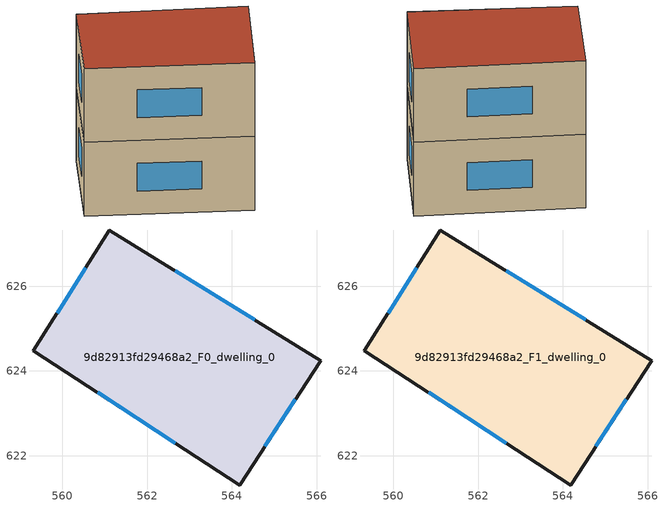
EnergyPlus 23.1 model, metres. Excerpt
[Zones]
9d82913fd29468a2_F0_dwelling_0
 floor ground (EU_floor_Construction): 566.09,624.24 564.18,621.31 559.31,624.48 561.11,627.33 z0
 wall outside (EU_wall_Construction): 561.11,627.33 559.31,624.48 564.18,621.31 566.09,624.24 561.11,627.33 z0:3
 window (EU_Window_Construction): 560.55,626.44 559.87,625.37 / 564.54,625.2 562.66,626.36 / 564.78,622.22 565.5,623.33 / 560.83,623.49 562.67,622.3 z0.93:2.07
9d82913fd29468a2_F1_dwelling_0
 floor to 9d82913fd29468a2_F0_dwelling_0 (EU_floor_Construction): 566.09,624.24 564.18,621.31 559.31,624.48 561.11,627.33 z3
 wall outside (EU_wall_Construction): 561.11,627.33 559.31,624.48 564.18,621.31 566.09,624.24 561.11,627.33 z3:6
 window (EU_Window_Construction): 560.55,626.44 559.87,625.37 / 564.54,625.2 562.66,626.36 / 564.78,622.22 565.5,623.33 / 560.83,623.49 562.67,622.3 z3.93:5.07
 roof outside (EU_roof_Construction): 564.18,621.31 566.09,624.24 561.11,627.33 559.31,624.48 z6
[Building]
EU S2 Campaign: North Axis=0; Terrain=City; Solar Distribution=FullExterior
[Site:Location]
Montreal-Trudeau.Intl.AP: Latitude=45.4667; Longitude=-73.75; Time Zone=-5; Elevation=36
[SizingPeriod:WeatherFileDays]
AnnualSizingPeriod: Begin Month=1; Begin Day of Month=1; End Month=12; End Day of Month=31; Day of Week for Start Day=Monday; Use Weather File Daylight Saving Period=No; Use Weather File Rain and Snow Indicators=No
[MATERIAL]
EU_InternalMass_Material: Roughness=MediumRough; Thickness=0.1; Conductivity=1; Density=1800; Specific Heat=900; Thermal Absorptance=0.9; Solar Absorptance=0.7; Visible Absorptance=0.7
[MATERIAL:NOMASS] Roughness=MediumRough; Thermal Absorptance=0.9; Solar Absorptance=0.7; Visible Absorptance=0.7
Name | Thermal Resistance
EU_wall_NoMass; EU_floor_NoMass | 1.51479
EU_roof_NoMass | 2.84114
[WINDOWMATERIAL:SIMPLEGLAZINGSYSTEM]
EU_Window_SimpleGlazing: UFactor=3.53504; Solar Heat Gain Coefficient=0.8; Visible Transmittance=0.8
[CONSTRUCTION]
EU_wall_Construction: EU_wall_NoMass
EU_roof_Construction: EU_roof_NoMass
EU_floor_Construction: EU_floor_NoMass
EU_Window_Construction: EU_Window_SimpleGlazing
EU_InternalMass_Construction: EU_InternalMass_Material
[ZONE] Type=1; Multiplier=1; Ceiling Height=autocalculate; Volume=60.0806; Floor Area=autocalculate; Part of Total Floor Area=Yes
9d82913fd29468a2_F0_dwelling_0; 9d82913fd29468a2_F1_dwelling_0
[INTERNALMASS] Construction=EU_InternalMass_Construction; Surface Area=20.0268
Name | Zone or ZoneList
9d82913fd29468a2_F0_dwelling_0_EU_InternalMass | 9d82913fd29468a2_F0_dwelling_0
9d82913fd29468a2_F1_dwelling_0_EU_InternalMass | 9d82913fd29468a2_F1_dwelling_0
[OTHEREQUIPMENT] Fuel Type=Electricity; Design Level Calculation Method=Watts/Area; Power per Zone Floor Area=1; Fraction Latent=0; Fraction Radiant=0; Fraction Lost=0; Carbon Dioxide Generation Rate=0; EndUse Subcategory=EU_Step8_InternalGains
Name | Zone or ZoneList or Space or SpaceList | Schedule
EU_Step8_InternalGain_9d82913fd29468a2_F0_dwelling_0_f000 | 9d82913fd29468a2_F0_dwelling_0 | EU_Step8_GainSchedule_9d82913fd29468a2_F0_dwelling_0_f000
EU_Step8_InternalGain_9d82913fd29468a2_F1_dwelling_0_f000 | 9d82913fd29468a2_F1_dwelling_0 | EU_Step8_GainSchedule_9d82913fd29468a2_F1_dwelling_0_f000
[ZONEVENTILATION:DESIGNFLOWRATE] Schedule=EU_AlwaysOn; Design Flow Rate Calculation Method=AirChanges/Hour; Air Changes per Hour=0.775154; Ventilation Type=Natural; Fan Pressure Rise=0; Fan Total Efficiency=1; Constant Term Coefficient=1; Temperature Term Coefficient=0; Velocity Term Coefficient=0; Velocity Squared Term Coefficient=0; Minimum Indoor Temperature=-100; Maximum Indoor Temperature=100; Delta Temperature=-100; Minimum Outdoor Temperature=-100; Maximum Outdoor Temperature=100; Maximum Wind Speed=40
Name | Zone or ZoneList or Space or SpaceList
EU_ConstantAir_9d82913fd29468a2_F0_dwelling_0 | 9d82913fd29468a2_F0_dwelling_0
EU_ConstantAir_9d82913fd29468a2_F1_dwelling_0 | 9d82913fd29468a2_F1_dwelling_0
[HVACTEMPLATE:THERMOSTAT] Constant Heating Setpoint=20; Constant Cooling Setpoint=50
EU_HeatOnly_9d82913fd29468a2_F0_dwelling_0; EU_HeatOnly_9d82913fd29468a2_F1_dwelling_0
[HVACTEMPLATE:ZONE:IDEALLOADSAIRSYSTEM] System Availability Schedule=EU_AlwaysOn; Maximum Heating Supply Air Temperature=50; Minimum Cooling Supply Air Temperature=13; Maximum Heating Supply Air Humidity Ratio=0.0156; Minimum Cooling Supply Air Humidity Ratio=0.0077; Heating Limit=NoLimit; Cooling Limit=NoLimit; Heating Availability Schedule=EU_AlwaysOn; Cooling Availability Schedule=EU_CoolingOff; Dehumidification Control Type=ConstantSensibleHeatRatio; Cooling Sensible Heat Ratio=0.7; Dehumidification Setpoint=60; Humidification Control Type=None; Humidification Setpoint=30; Outdoor Air Method=None; Outdoor Air Flow Rate per Person=0.00944; Outdoor Air Flow Rate per Zone Floor Area=0; Outdoor Air Flow Rate per Zone=0; Demand Controlled Ventilation Type=None; Outdoor Air Economizer Type=NoEconomizer; Heat Recovery Type=None; Sensible Heat Recovery Effectiveness=0.7; Latent Heat Recovery Effectiveness=0.65
Name | Template Thermostat
9d82913fd29468a2_F0_dwelling_0 | EU_HeatOnly_9d82913fd29468a2_F0_dwelling_0
9d82913fd29468a2_F1_dwelling_0 | EU_HeatOnly_9d82913fd29468a2_F1_dwelling_0
[SIZING:ZONE] Zone Cooling Design Supply Air Temperature Input Method=SupplyAirTemperature; Zone Cooling Design Supply Air Temperature=13; Zone Heating Design Supply Air Temperature Input Method=SupplyAirTemperature; Zone Heating Design Supply Air Temperature=50; Zone Cooling Design Supply Air Humidity Ratio=0.008; Zone Heating Design Supply Air Humidity Ratio=0.008; Cooling Design Air Flow Method=DesignDay; Cooling Design Air Flow Rate=0; Cooling Minimum Air Flow per Zone Floor Area=0.000762; Cooling Minimum Air Flow=0; Cooling Minimum Air Flow Fraction=0.2; Heating Design Air Flow Method=DesignDay; Heating Design Air Flow Rate=0; Heating Maximum Air Flow per Zone Floor Area=0.002032; Heating Maximum Air Flow=0.141576; Heating Maximum Air Flow Fraction=0.3; Account for Dedicated Outdoor Air System=No; Dedicated Outdoor Air System Control Strategy=NeutralSupplyAir; Dedicated Outdoor Air Low Setpoint Temperature for Design=autosize; Dedicated Outdoor Air High Setpoint Temperature for Design=autosize; Zone Load Sizing Method=Sensible Load Only No Latent Load; Zone Latent Cooling Design Supply Air Humidity Ratio Input Method=HumidityRatioDifference; Zone Cooling Design Supply Air Humidity Ratio Difference=0.005; Zone Latent Heating Design Supply Air Humidity Ratio Input Method=HumidityRatioDifference; Zone Humidification Design Supply Air Humidity Ratio Difference=0.005
9d82913fd29468a2_F0_dwelling_0; 9d82913fd29468a2_F1_dwelling_0
[SCHEDULE:CONSTANT]
Name | Hourly Value
EU_AlwaysOn | 1
EU_CoolingOff | 0
[SCHEDULE:FILE] Column Number=1; Rows to Skip at Top=0; Number of Hours of Data=8760; Column Separator=Comma; Interpolate to Timestep=No; Minutes per Item=60; Adjust Schedule for Daylight Savings=Yes
Name | File
EU_Step8_GainSchedule_9d82913fd29468a2_F0_dwelling_0_f000 | ../../schedules/9d82913fd29468a2/9d82913fd29468a2_F0_dwelling_0_f000_gain.csv
EU_Step8_GainSchedule_9d82913fd29468a2_F1_dwelling_0_f000 | ../../schedules/9d82913fd29468a2/9d82913fd29468a2_F1_dwelling_0_f000_gain.csv
